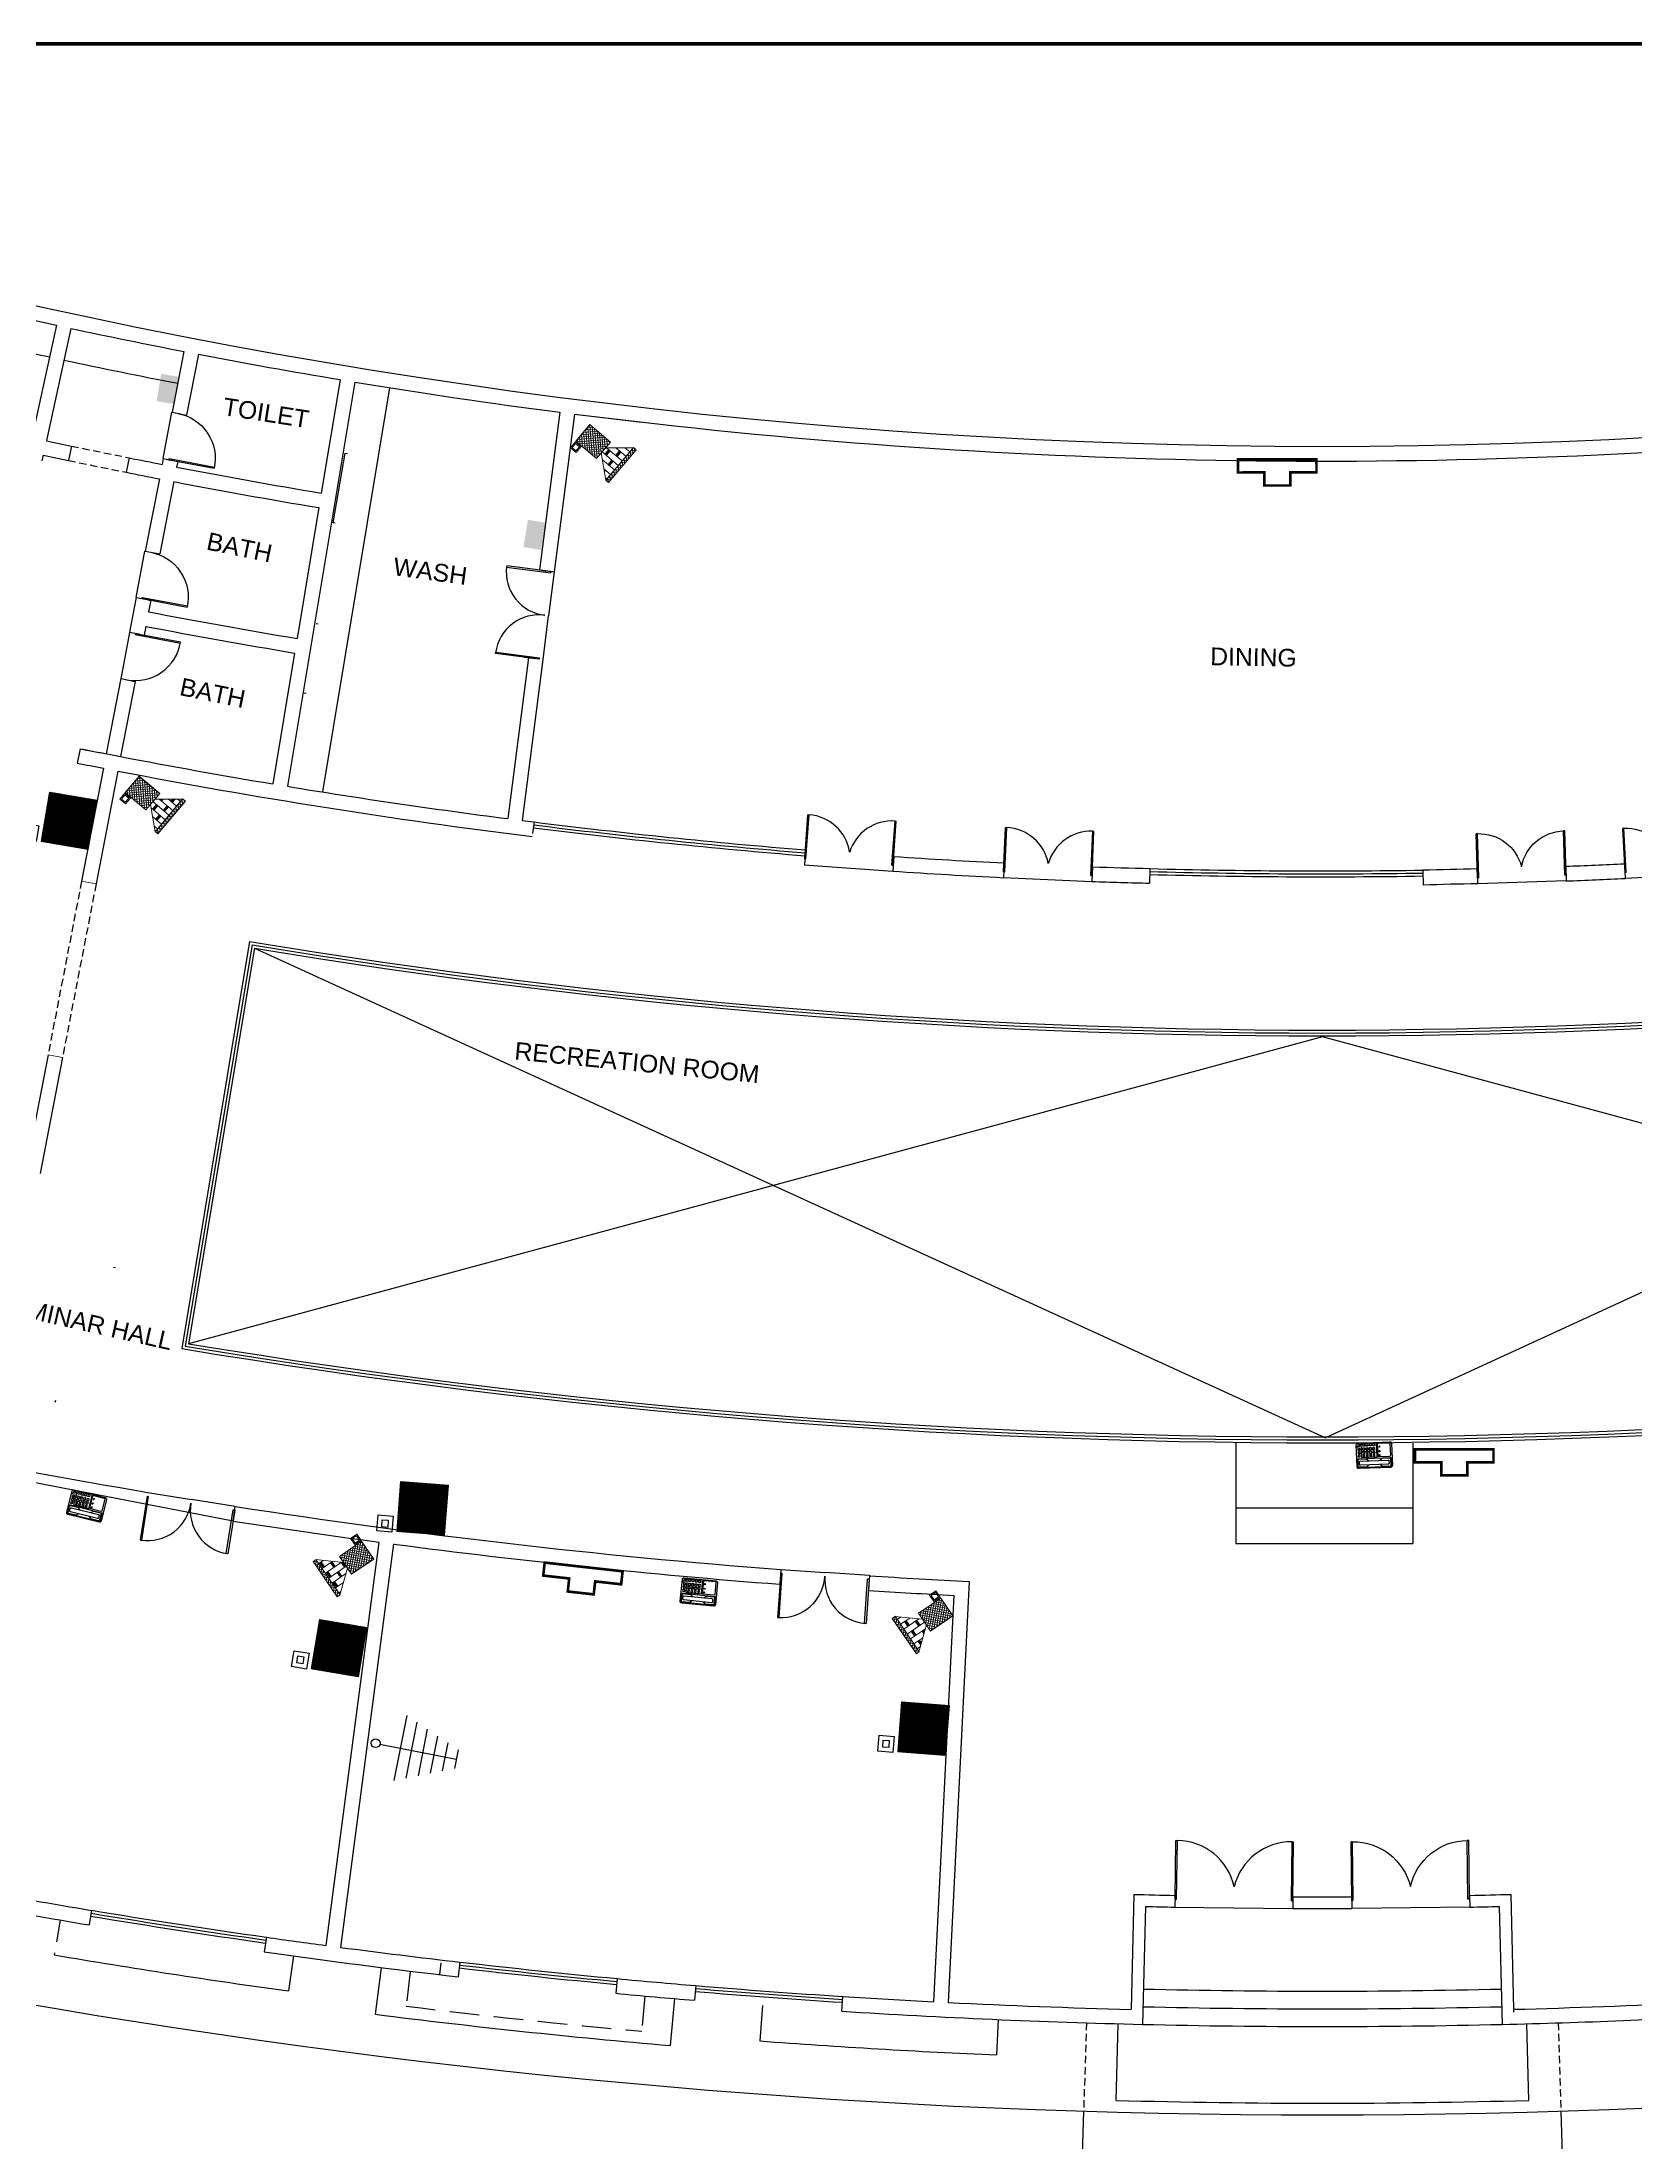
# Model space of a CAD drawing. Header units: inches. Extents: x -221585 to 401252, y -284294 to 332380.
# Drawn here: x 153035 to 155738, y 52528 to 56090 of the extents above; entities that cross this region are included whole.
import ezdxf
from ezdxf.enums import TextEntityAlignment as Align

# ---------------------------------------------------------------- set-up
doc = ezdxf.new("R2010")
doc.units = ezdxf.units.IN
doc.header["$MEASUREMENT"] = 0
doc.linetypes.add('HIDDEN', pattern=[0.375, 0.25, -0.125])
doc.linetypes.add('HIDDEN2', pattern=[0.1875, 0.125, -0.0625])
for name, color, linetype, lineweight in [('A-SEC-TXT', 3, 'Continuous', 0), ('A-WALL', 1, 'Continuous', 9), ('hatch', 252, 'Continuous', 5), ('text', 72, 'HIDDEN2', 5), ('Wall mount speaker', 2, 'Continuous', 0)]:
    doc.layers.add(name, color=color, linetype=linetype, lineweight=lineweight)
for name, color, linetype in [('AC-GRND-PATT', 251, 'Continuous'), ('ELV points', 7, 'Continuous'), ('Power', 7, 'Continuous'), ('TEL', 6, 'Continuous')]:
    doc.layers.add(name, color=color, linetype=linetype)
doc.styles.add('DIM', font='arial.ttf')
doc.styles.get("Standard").update_dxf_attribs({"font": 'arial.ttf'})
pattern_1 = [(135, (-206628.523, -439172.145), (31.0767903, 31.0767903), []), (45, (-206628.523, -439172.145), (31.0767903, -31.0767903), [])]

# ---------------------------------------------------------------- blocks, each defined once
blk = doc.blocks.new('RYTRTRTRTRT')
at = {"color": 1}
for p, q in [((42.518, 61.153), (42.518, 61.753)), ((42.518, 61.753), (42.538, 61.753)), ((42.538, 61.753), (42.538, 61.153)), ((43.718, 61.753), (43.698, 61.753)), ((43.698, 61.753), (43.698, 61.153)), ((43.718, 61.153), (43.718, 61.753)), ((42.518, 61.153), (42.538, 61.153)), ((43.718, 61.153), (43.698, 61.153)), ((42.518, 61.103), (43.118, 61.103)), ((43.718, 61.103), (43.118, 61.103))]:
    blk.add_line(p, q, dxfattribs=at)
for centre, start, end in [((42.528, 61.163), 359.0371, 90), ((43.708, 61.163), 90, 180.9629)]:
    blk.add_arc(centre, 0.59, start, end, dxfattribs=at)
blk = doc.blocks.new('d2')
at = {"color": 1, "ltscale": 8}
for p, q in [((-332.772, -186.458, 9945.752), (-332.753, -186.454, 9945.752)), ((-332.628, -187.194, 9945.752), (-332.772, -186.458, 9945.752)), ((-332.609, -187.19, 9945.752), (-332.753, -186.454, 9945.752)), ((-332.753, -186.454, 9945.752), (-332.753, -186.454, 9945.732)), ((-332.753, -186.454, 9945.732), (-332.753, -186.454, 9945.732)), ((-334.226, -186.743, 9945.752), (-334.206, -186.739, 9945.752)), ((-334.082, -187.479, 9945.752), (-334.226, -186.743, 9945.752)), ((-334.062, -187.475, 9945.752), (-334.206, -186.739, 9945.752)), ((-332.628, -187.194, 9945.752), (-332.609, -187.19, 9945.752)), ((-334.082, -187.479, 9945.752), (-334.062, -187.475, 9945.752)), ((-334.063, -187.577, 9945.752), (-332.589, -187.288, 9945.752))]:
    blk.add_line(p, q, dxfattribs=at)
for centre, start, end in [((-332.628, -187.194, 9945.752), 101.092, 178.0402), ((-334.062, -187.475, 9945.752), 24.1438, 101.092)]:
    blk.add_arc(centre, 0.75, start, end, dxfattribs=at)
blk = doc.blocks.new('TRTH')
at = {"color": 1, "ltscale": 8}
for p, q in [((-589.839, -68.759), (-589.839, -67.98)), ((-589.819, -68.759), (-589.819, -67.979)), ((-589.839, -68.759), (-589.819, -68.759)), ((-589.839, -68.859), (-589.039, -68.859))]:
    blk.add_line(p, q, dxfattribs=at)
blk.add_arc((-589.819, -68.759), 0.78, 0, 91.4693, dxfattribs=at)
blk = doc.blocks.new('A$C1A3D5E7F')
at = {"color": 1}
for points in [[(6.11, 4.12), (6.11, 0.28, -0.414214), (5.83, 0), (0.28, 0, -0.414214), (0, 0.28), (0, 4.12, -0.414214), (0.28, 4.41), (5.83, 4.41, -0.414214)], [(5.97, 4.12), (5.97, 2.84, -0.414214), (5.83, 2.7), (0.28, 2.7, -0.414214), (0.14, 2.84), (0.14, 4.12, -0.414214), (0.28, 4.27), (5.83, 4.27, -0.414214)], [(5.69, 3.7), (5.69, 3.27, -0.414214), (5.54, 3.13), (0.71, 3.13, -0.414214), (0.57, 3.27), (0.57, 3.7, -0.414214), (0.71, 3.84), (5.54, 3.84, -0.414214)], [(2.42, 2.36), (2.42, 0.28, -0.414214), (2.28, 0.14), (0.43, 0.14, -0.414214), (0.29, 0.28), (0.29, 2.36, -0.414214), (0.43, 2.5), (2.28, 2.5, -0.414214)], [(3.25, 2.03), (3.25, 2.4, 0.414214), (3.23, 2.43), (3, 2.43, 0.414214), (2.97, 2.4), (2.97, 2.03, 0.414214), (3, 2), (3.23, 2, 0.414214)], [(3.25, 1.82), (3.25, 1.45, -0.414214), (3.23, 1.43), (3, 1.43, -0.414214), (2.97, 1.45), (2.97, 1.82, -0.414214), (3, 1.85), (3.23, 1.85, -0.414214)], [(3.25, 1.25), (3.25, 0.88, -0.414214), (3.23, 0.85), (3, 0.85, -0.414214), (2.97, 0.88), (2.97, 1.25, -0.414214), (3, 1.28), (3.23, 1.28, -0.414214)], [(3.25, 0.54), (3.25, 0.17, -0.414214), (3.23, 0.14), (3, 0.14, -0.414214), (2.97, 0.17), (2.97, 0.54, -0.414214), (3, 0.57), (3.23, 0.57, -0.414214)], [(3.84, 2.03), (3.84, 2.4, 0.414214), (3.81, 2.43), (3.58, 2.43, 0.414214), (3.55, 2.4), (3.55, 2.03, 0.414214), (3.58, 2), (3.81, 2, 0.414214)], [(3.84, 1.82), (3.84, 1.45, -0.414214), (3.81, 1.43), (3.58, 1.43, -0.414214), (3.55, 1.45), (3.55, 1.82, -0.414214), (3.58, 1.85), (3.81, 1.85, -0.414214)], [(3.84, 1.25), (3.84, 0.88, -0.414214), (3.81, 0.85), (3.58, 0.85, -0.414214), (3.55, 0.88), (3.55, 1.25, -0.414214), (3.58, 1.28), (3.81, 1.28, -0.414214)], [(3.84, 0.54), (3.84, 0.17, -0.414214), (3.81, 0.14), (3.58, 0.14, -0.414214), (3.55, 0.17), (3.55, 0.54, -0.414214), (3.58, 0.57), (3.81, 0.57, -0.414214)], [(4.42, 2.03), (4.42, 2.4, 0.414214), (4.39, 2.43), (4.16, 2.43, 0.414214), (4.14, 2.4), (4.14, 2.03, 0.414214), (4.16, 2), (4.39, 2, 0.414214)], [(4.42, 1.82), (4.42, 1.45, -0.414214), (4.39, 1.43), (4.16, 1.43, -0.414214), (4.14, 1.45), (4.14, 1.82, -0.414214), (4.16, 1.85), (4.39, 1.85, -0.414214)], [(4.42, 1.25), (4.42, 0.88, -0.414214), (4.39, 0.85), (4.16, 0.85, -0.414214), (4.14, 0.88), (4.14, 1.25, -0.414214), (4.16, 1.28), (4.39, 1.28, -0.414214)], [(4.42, 0.54), (4.42, 0.17, -0.414214), (4.39, 0.14), (4.16, 0.14, -0.414214), (4.14, 0.17), (4.14, 0.54, -0.414214), (4.16, 0.57), (4.39, 0.57, -0.414214)], [(5, 2.03), (5, 2.4, 0.414214), (4.97, 2.43), (4.75, 2.43, 0.414214), (4.72, 2.4), (4.72, 2.03, 0.414214), (4.75, 2), (4.97, 2, 0.414214)], [(5, 1.82), (5, 1.45, -0.414214), (4.97, 1.43), (4.75, 1.43, -0.414214), (4.72, 1.45), (4.72, 1.82, -0.414214), (4.75, 1.85), (4.97, 1.85, -0.414214)], [(5, 1.25), (5, 0.88, -0.414214), (4.97, 0.85), (4.75, 0.85, -0.414214), (4.72, 0.88), (4.72, 1.25, -0.414214), (4.75, 1.28), (4.97, 1.28, -0.414214)], [(5, 0.54), (5, 0.17, -0.414214), (4.97, 0.14), (4.75, 0.14, -0.414214), (4.72, 0.17), (4.72, 0.54, -0.414214), (4.75, 0.57), (4.97, 0.57, -0.414214)], [(5.79, 2.4), (5.79, 2.03, -0.414214), (5.76, 2), (5.6, 2, -0.414214), (5.57, 2.03), (5.57, 2.4, -0.414214), (5.6, 2.43), (5.76, 2.43, -0.414214)], [(5.79, 1.82), (5.79, 1.45, -0.414214), (5.76, 1.43), (5.6, 1.43, -0.414214), (5.57, 1.45), (5.57, 1.82, -0.414214), (5.6, 1.85), (5.76, 1.85, -0.414214)], [(5.79, 1.25), (5.79, 0.88, -0.414214), (5.76, 0.85), (5.6, 0.85, -0.414214), (5.57, 0.88), (5.57, 1.25, -0.414214), (5.6, 1.28), (5.76, 1.28, -0.414214)], [(5.79, 0.54), (5.79, 0.17, -0.414214), (5.76, 0.14), (5.6, 0.14, -0.414214), (5.57, 0.17), (5.57, 0.54, -0.414214), (5.6, 0.57), (5.76, 0.57, -0.414214)]]:
    blk.add_lwpolyline(points, format="xyb", close=True, dxfattribs=at)
for points in [[(2.11, 3.13), (1.71, 2.77), (0.43, 2.77, -0.414214), (0.28, 2.91), (0.28, 4.05, -0.414214), (0.43, 4.19), (1.71, 4.19), (2.11, 3.84)], [(4.07, 3.84), (4.48, 4.19), (5.76, 4.19, -0.414214), (5.9, 4.05), (5.9, 2.91, -0.414214), (5.76, 2.77), (4.48, 2.77), (4.07, 3.13)]]:
    blk.add_lwpolyline(points, format="xyb", dxfattribs=at)
for points in [[(2.18, 2.34), (2.18, 2.12), (2.1, 2.12), (2.1, 2.34)], [(2.18, 1.64), (2.18, 1.43), (2.1, 1.43), (2.1, 1.64)], [(2.18, 0.86), (2.18, 0.64), (2.1, 0.64), (2.1, 0.86)], [(6.02, 0.66), (6.02, 0.68), (5.91, 0.68), (5.91, 0.66)], [(6.02, 0.65), (6.02, 0.63), (5.91, 0.63), (5.91, 0.65)], [(6.02, 0.61), (6.02, 0.6), (5.91, 0.6), (5.91, 0.61)]]:
    blk.add_lwpolyline(points, close=True, dxfattribs=at)
blk.add_lwpolyline([(5.31, 0), (5.31, 2.5), (2.57, 2.5), (2.57, 0)], dxfattribs=at)
for centre in [(5.43, 1.14), (5.43, 0.35)]:
    blk.add_circle(centre, 0.0499, dxfattribs=at)
for s, height, p in [('Panasonic', 0.0995, (0.15, 1.36)), ('1', 0.142, (3.15, 2.21)), ('2', 0.142, (3.15, 1.64)), ('3', 0.142, (3.15, 1.06)), ('4', 0.142, (3.73, 2.21)), ('5', 0.142, (3.73, 1.64)), ('6', 0.142, (3.73, 1.06)), ('7', 0.142, (4.31, 2.21)), ('8', 0.142, (4.31, 1.64)), ('9', 0.142, (4.31, 1.06)), ('*', 0.142, (4.9, 2.21)), ('0', 0.142, (4.9, 1.64)), ('#', 0.142, (4.9, 1.06)), ('MIC', 0.0498, (5.86, 0.64))]:
    blk.add_text(s, height=height, rotation=90, dxfattribs=at).set_placement(p, align=Align.MIDDLE)
blk = doc.blocks.new('A$C08703A85')
at = {"layer": 'AC-GRND-PATT', "lineweight": -2, "ltscale": 0.1}
h = blk.add_hatch(dxfattribs=at)
h.set_pattern_fill('ANSI37', color=0, scale=351.593746)
h.set_pattern_definition(pattern_1)
h.paths.add_polyline_path([(0, 837), (67, 837), (70, 834), (70, 6), (63, 0), (0, 0)])
h = blk.add_hatch(dxfattribs=at)
h.set_pattern_fill('BRSTONE', color=0, scale=351.593746)
h.set_pattern_definition([(180, (-206628.52, -439172.15), (-7e-13, 116.025936), []), (90, (-206944.96, -439172.15), (175.79687, 116.025936), [116.02594, -116.02594]), (90, (-206909.8, -439172.15), (175.79687, 116.025936), [116.02594, -116.02594]), (180, (-206944.96, -439152.81), (-175.796873, 116.025936), [-316.43437, 35.159375]), (180, (-206944.96, -439133.47), (-175.796873, 116.025936), [-316.43437, 35.159375]), (180, (-206944.96, -439114.13), (-175.796873, 116.025936), [-316.43437, 35.159375]), (180, (-206944.96, -439094.8), (-175.796873, 116.025936), [-316.43437, 35.159375]), (180, (-206944.96, -439075.46), (-175.796873, 116.025936), [-316.43437, 35.159375])])
h.paths.add_polyline_path([(70, 834), (481, 486), (481, 352), (70, 6)])
h = blk.add_hatch(dxfattribs=at)
h.set_pattern_fill('ANSI37', color=0, scale=351.593746)
h.set_pattern_definition(pattern_1)
h.paths.add_polyline_path([(1009, 628), (1009, 206), (481, 206), (481, 417), (481, 628)])
at = {"layer": 'A-WALL', "color": 10, "lineweight": -2, "ltscale": 0.1}
for p, q in [((0, 837), (0, 0)), ((70, 837), (0, 837)), ((481, 486), (67, 837)), ((70, 839), (70, 0)), ((481, 206), (481, 628)), ((481, 628), (1009, 628)), ((481, 206), (481, 417)), ((499, 472), (495, 475)), ((1009, 628), (1009, 206)), ((481, 352), (63, 0)), ((1009, 206), (481, 206))]:
    blk.add_line(p, q, dxfattribs=at)
at = {"layer": 'A-WALL', "color": 10, "linetype": 'ByBlock', "lineweight": -2, "ltscale": 0.1}
blk.add_line((70, 0), (0, 0), dxfattribs=at)
blk = doc.blocks.new('A$C1C8104B6')
at = {"color": 6}
for points in [[(737, 0), (887, 0), (887, 146), (737, 146)], [(760, 23), (864, 23), (864, 123), (760, 123)]]:
    blk.add_lwpolyline(points, close=True, dxfattribs=at)
at = {"layer": 'A-SEC-TXT', "rotation": 270}
blk.add_blockref('A$C08703A85', (90, 1009), dxfattribs=at)
blk = doc.blocks.new('tv point')
at = {"color": 1}
for p, q in [((5130.8518, -920.2757), (5130.8518, -920.3758)), ((5130.8689, -920.2828), (5130.8689, -920.3687)), ((5130.8861, -920.29), (5130.8861, -920.3615)), ((5130.9033, -920.2972), (5130.9033, -920.3544)), ((5130.9204, -920.3043), (5130.9204, -920.3472)), ((5130.8205, -920.3258), (5130.9376, -920.3258)), ((5130.9376, -920.3115), (5130.9376, -920.3401))]:
    blk.add_line(p, q, dxfattribs=at)
blk.add_circle((5130.8138, -920.3258), 0.00664, dxfattribs=at)
blk = doc.blocks.new('data')
at = {"layer": 'Power', "color": 3, "const_width": 2}
blk.add_lwpolyline([(58948.7, 155709.8), (58948.7, 155714.8), (58948.7, 155719.8), (58958.7, 155719.8), (58968.7, 155719.8), (58968.7, 155724.8), (58968.7, 155729.8), (58978.7, 155729.8), (58988.7, 155729.8), (58988.7, 155719.8), (59008.7, 155719.8), (59008.7, 155709.8), (58948.7, 155709.8)], dxfattribs=at)
blk = doc.blocks.new('A$C54490F4E')
at = {"layer": 'Wall mount speaker', "ltscale": 0.1}
h = blk.add_hatch(dxfattribs=at)
h.set_pattern_fill('ANSI31', color=3, scale=50, style=0)
h.paths.add_polyline_path([(347, 332), (0, 332), (0, 0), (347, 0)])
at = {"layer": 'Wall mount speaker', "color": 3, "ltscale": 0.1}
blk.add_lwpolyline([(0, 332), (347, 332), (347, 0), (0, 0)], close=True, dxfattribs=at)
blk = doc.blocks.new('A$C1A917D7C')
at = {"layer": 'TEL', "elevation": 0}
for points in [[(0, 956), (227, 956), (227, 744), (0, 744)], [(63, 893), (164, 893), (164, 807), (63, 807)]]:
    blk.add_lwpolyline(points, close=True, dxfattribs=at)
at = {"layer": 'Wall mount speaker', "color": 2, "ltscale": 0.1, "xscale": 2.038325862171721, "yscale": 2.038325862171721, "zscale": 2.038325862171721}
blk.add_blockref('A$C54490F4E', (14, 0), dxfattribs=at)

msp = doc.modelspace()

# ---------------------------------------------------------------- linework, layer by layer
at = {"color": 4, "ltscale": 10}
for p, q in [((153059.6, 55609.2, 0.4), (153010.8, 55384.4, 0.4)), ((153084.1, 55603.9, 0.4), (153042.7, 55413.4, 0.4)), ((153275.9, 55564.7, 0.4), (153255.9, 55461.5, 0.4)), ((153300.4, 55560, 0.4), (153280.5, 55456.8, 0.4)), ((153565.5, 55512.7, 0.4), (153451.4, 54827.2, 0.4)), ((153540.8, 55516.8, 0.4), (153508.8, 55324.5, 0.4)), ((153913.4, 55461.7, 0.4), (153879, 55194.2, 0.4)), ((153938.2, 55458.6, 0.4), (153903.8, 55190.8, 0.4)), ((153037.4, 55388.9, 0.4), (153035.2, 55379.2, 0.4)), ((153085, 55404.3, 0.4), (153080, 55379.9, 0.4)), ((153183, 55384.4, 0.4), (153178.2, 55359.8, 0.4)), ((153234.2, 55348.7, 0.4), (153210.4, 55225.8, 0.4)), ((153240.7, 55382.9, 0.4), (153238.9, 55373.2, 0.4)), ((153265.3, 55378.3, 0.4), (153263.4, 55368.5, 0.4)), ((153258.7, 55343.9, 0.4), (153235, 55221.2, 0.4)), ((153504.7, 55299.8, 0.4), (153467.8, 55077.9, 0.4)), ((153210.4, 55225.9, 0.4), (153235, 55221.2, 0.4)), ((153195, 55147.3, 0.4), (153183.8, 55088.4, 0.4)), ((153219.8, 55142.7, 0.4), (153216, 55123, 0.4)), ((153211.3, 55098.5, 0.4), (153208.5, 55083.7, 0.4)), ((153463.6, 55053.2, 0.4), (153426.7, 54831.3, 0.4)), ((153859.9, 55045.2, 0.4), (153824.9, 54772.4, 0.4)), ((153884.7, 55042.1, 0.4), (153849.7, 54769.2, 0.4)), ((153168.7, 55009.8, 0.4), (153144.1, 54882.4, 0.4)), ((153193.3, 55005.2, 0.4), (153168.6, 54877.6, 0.4)), ((153168.7, 55009.8, 0.4), (153193.3, 55005.2, 0.4)), ((153139.3, 54857.8, 0.4), (153102.3, 54666.2, 0.4)), ((153163.9, 54853, 0.4), (153126.9, 54661.5, 0.4)), ((153869.5, 54766.7, 0.4), (153867, 54746.9, 0.4)), ((154329.7, 54719.3, 0.4), (154328, 54694.4, 0.4)), ((154479.5, 54708.2, 0.4), (154477.8, 54683.5, 0.4)), ((154666.6, 54697.2, 0.4), (154665.4, 54672.3, 0.4)), ((154816.5, 54690.8, 0.4), (154815.6, 54665.8, 0.4)), ((154913.9, 54687.9, 0.4), (154913.1, 54662.9, 0.4)), ((155376.7, 54684.6, 0.4), (155377.3, 54659.6, 0.4)), ((155469, 54686.9, 0.4), (155469.6, 54661.9, 0.4)), ((155619, 54691.6, 0.4), (155620, 54666.6, 0.4)), ((155718.9, 54695.9, 0.4), (155720, 54671, 0.4)), ((153045.4, 54371.6, 0.4), (153012.2, 54199.9, 0.4)), ((153070, 54367, 0.4), (153032, 54170.6, 0.4)), ((152466.6, 53754.2, 0.8), (153359.1, 53581.1, 0.4)), ((153359.1, 53581.1, 0.4), (153363, 53605.8, 0.4)), ((153606.5, 53545.4, 0.4), (153516.4, 52861.3, 0.4)), ((153631.3, 53542.1, 0.4), (153541.2, 52858, 0.4)), ((154288.3, 53498.8, 0.4), (154286.4, 53473.9, 0.4)), ((154438.2, 53489, 0.4), (154436.7, 53463.3, 0.4)), ((154607.4, 53478.7, 0.4), (154571.8, 52764.5, 0.4)), ((154581.2, 53455, 0.4), (154546.8, 52765.8, 0.4)), ((154886.7, 52947.8, 0.4), (154882, 52752.9, 0.4)), ((154906.2, 52927.3, 0.4), (154901.4, 52727.4, 0.4)), ((154956.5, 52946.2, 0.4), (154956.1, 52926.2, 0.4)), ((155156.5, 52943.8, 0.4), (155156.4, 52923.8, 0.4)), ((155256, 52943.8, 0.4), (155256.1, 52923.8, 0.4)), ((155456, 52946.2, 0.4), (155456.4, 52926.2, 0.4)), ((155506.3, 52927.3, 0.4), (155511.1, 52727.4, 0.4)), ((155525.8, 52947.8, 0.4), (155530.5, 52752.9, 0.4)), ((153119.3, 52920.8, 0.4), (153115.2, 52896.1, 0.4)), ((153415.7, 52875.2, 0.4), (153412.2, 52850.4, 0.4)), ((153711.6, 52831.7, 0.4), (153709.3, 52811.8, 0.4)), ((153743.9, 52832.9, 0.4), (153740.9, 52808.1, 0.4)), ((154010.4, 52805, 0.4), (154008.1, 52780.1, 0.4)), ((154143.7, 52793.1, 0.4), (154141.6, 52768.2, 0.4)), ((154391.4, 52749.8, 0.4), (154393, 52775.1, 0.4)), ((155530.5, 52751.7, 0.4), (155530.6, 52747.9, 0.4))]:
    msp.add_line(p, q, dxfattribs=at)
at = {"color": 8, "ltscale": 10}
for p, q in [((153624.7, 55503.2, 0.4), (153510.6, 54817.6, 0.4)), ((155059.6, 53713.2, 0.4), (155059.6, 53543.2, 0.4)), ((155359.6, 53713.2, 0.4), (155359.6, 53543.2, 0.4)), ((155059.6, 53603.2, 0.4), (155359.6, 53603.2, 0.4)), ((155059.6, 53543.2, 0.4), (155359.6, 53543.2, 0.4))]:
    msp.add_line(p, q, dxfattribs=at)
msp.add_line((153938.2, 55458.6, 0.4), (154052.3, 55444.8, 0.4))
at = {"color": 5}
for p, q in [((153529, 55274.3), (153549.4, 55392.4)), ((153549.4, 55392.4), (153553.1, 55391.8)), ((153532.6, 55273.6), (153529, 55274.3)), ((153499.9, 55103.1), (153503.6, 55102.5)), ((153483.1, 54984.4), (153479.5, 54985)), ((153160, 54010.4), (153156.4, 54011.2)), ((153057.8, 53782.7, 0.4), (153058.5, 53786.3, 0.4))]:
    msp.add_line(p, q, dxfattribs=at)
at = {"color": 1, "ltscale": 10}
for p, q in [((153100.2, 54890.9, 0.4), (153094.9, 54866.5, 0.4)), ((154656.4, 52735.6, 0.4), (154653.8, 52675.6, 0.4))]:
    msp.add_line(p, q, dxfattribs=at)
at = {"color": 2, "linetype": 'HIDDEN2', "ltscale": 100}
for p, q in [((153102.3, 54666.2, 0.4), (153045.4, 54371.6, 0.4)), ((153126.9, 54661.5, 0.4), (153070, 54367, 0.4)), ((154806.2, 52730, 0.4), (154801.5, 52580.1, 0.4)), ((155606.2, 52730, 0.4), (155610.9, 52580.1, 0.4)), ((154801.5, 52580.1, 0.4), (154801.5, 52580.1, 0.4)), ((155610.9, 52580.1, 0.4), (155610.9, 52580.1, 0.4))]:
    msp.add_line(p, q, dxfattribs=at)
at = {"color": 2, "ltscale": 8}
for p, q in [((153387.3, 54564.1, 0.4), (153272.4, 53873.6, 0.4)), ((153391.4, 54558.3, 0.4), (153278.1, 53877.7, 0.4)), ((153395.5, 54552.6, 0.4), (153283.9, 53881.8, 0.4)), ((153395.5, 54552.6, 0.4), (155211.4, 53722.2, 0.4)), ((157017.2, 54552.6, 0.4), (155211.4, 53722.2, 0.4)), ((155206.3, 54402.2, 0.4), (153283.9, 53881.8, 0.4)), ((157128.8, 53881.8, 0.4), (155206.3, 54402.2, 0.4)), ((154801.5, 52580.1, 0.4), (154787.4, 52130.3, 0.4)), ((155610.9, 52580.1, 0.4), (155625, 52130.3, 0.4))]:
    msp.add_line(p, q, dxfattribs=at)
at = {"color": 20, "linetype": 'HIDDEN', "ltscale": 150}
msp.add_line((153066.1, 52904.3, 0.4), (153056, 52845.2, 0.4), dxfattribs=at)
at = {"color": 20, "ltscale": 10}
for p, q in [((153461.5, 52843.5, 0.4), (153453.3, 52784.1, 0.4)), ((153610.1, 52823, 0.4), (153600.2, 52744.5, 0.4)), ((154107.5, 52771.1, 0.4), (154100.6, 52691.4, 0.4)), ((154257, 52759.1, 0.4), (154252.5, 52699.2, 0.4)), ((154856.4, 52598.5, 0.4), (154859.9, 52728.4, 0.4)), ((155556.4, 52598.5, 0.4), (155552.9, 52728.4, 0.4))]:
    msp.add_line(p, q, dxfattribs=at)
at = {"color": 20, "linetype": 'HIDDEN', "ltscale": 200}
for p, q in [((153659.7, 52816.8, 0.4), (153652.5, 52758.2, 0.4)), ((154057.7, 52775.4, 0.4), (154052.3, 52715.8, 0.4))]:
    msp.add_line(p, q, dxfattribs=at)
at = {"color": 6, "const_width": 6.3}
msp.add_lwpolyline([(160011.2, 50285.2), (151395.9, 50285.2), (151395.9, 56086.4), (160011.2, 56086.4)], close=True, dxfattribs=at)
at = {"color": 4, "ltscale": 10}
for centre, radius, start, end in [((155206.3, 65492.2, 0.4), 10088.5, 255.2456, 284.75514), ((155212.3, 65518.6, 1.4), 10140.5, 255.39192, 257.74337), ((155206.3, 65492.2, 0.4), 10113.5, 257.8866, 258.99588), ((155206.3, 65492.2, 0.4), 10168.5, 257.88583, 258.99626), ((155176.4, 65328.7, 0.4), 9947.2, 259.12948, 260.53629), ((155206.3, 65492.2, 0.4), 10113.5, 260.66281, 262.65489), ((155171.2, 65498.9, 0.4), 10218.5, 259.19479, 259.33708), ((155206.3, 65492.2, 0.4), 10113.5, 262.79653, 275.15424), ((155206.3, 65492.2, 0.4), 10333.5, 257.88358, 258.12512), ((155206.3, 65492.2, 0.4), 10308.5, 257.88392, 258.12512), ((155206.3, 65492.2, 0.4), 10308.5, 258.68069, 258.99721), ((155206.3, 65492.2, 0.4), 10333.5, 258.68069, 258.99738), ((155171.2, 65498.9, 0.4), 10298.5, 259.19566, 259.30693), ((155206.3, 65492.2, 0.4), 10308.5, 259.13617, 260.52172), ((155206.3, 65492.2, 0.4), 10333.5, 259.136, 260.52178), ((154229.4, 57702.7, 0.4), 2532.9, 262.0497, 262.6152), ((168859.4, 137543.8, 0.4), 83872.3, 259.235959, 259.253175), ((155206.3, 65492.2, 0.4), 10558.5, 259.13452, 260.52238), ((153905.3, 58853, 0.4), 3833.1, 259.1511, 259.5254), ((155206.3, 65492.2, 0.4), 10583.5, 259.13436, 260.52244), ((155302.1, 65479.7, 0.4), 10533.5, 262.0909, 262.19971), ((155206.3, 65492.2, 0.4), 10808.5, 258.76252, 258.98887), ((154595.1, 62397.3, 0.4), 7678.7, 258.73381, 259.07166), ((155205.6, 65484.9, 0.4), 10826.2, 259.12918, 262.89418), ((155208.2, 65502.6, 0.4), 10819, 259.13349, 260.52212), ((155206.3, 65492.2, 0.4), 10808.5, 260.65553, 262.65671), ((155206.3, 65492.2, 0.4), 10808.5, 262.78924, 262.89526), ((155206.3, 65492.2, 0.4), 10808.5, 266.14396, 267.13783), ((155206.3, 65492.2, 0.4), 10833.5, 266.14396, 267.13783), ((155031.9, 60418.4, 0.4), 5731.7, 267.84594, 268.82077), ((155727.2, 42438.1, 0.4), 12251.6, 91.20779, 91.63963), ((155206.3, 65492.2, 0.4), 10808.5, 272.18811, 272.71822), ((155031.7, 60413, 0.4), 5751.2, 267.84618, 268.81994), ((155727.5, 42428.4, 0.4), 12236.3, 91.20752, 91.6399), ((155206.3, 65492.2, 0.4), 10833.5, 272.18743, 272.71822), ((155206.3, 65492.2, 0.4), 12028.5, 256.58737, 260.46978), ((155206.3, 65492.2, 0.4), 12028.5, 261.18467, 265.6227), ((155219.5, 65580.4, 0.4), 12142.7, 261.18653, 262.36638), ((155206.3, 65492.2, 0.4), 12053.5, 262.49172, 265.62284), ((155223, 65765.9, 0.4), 12327.7, 266.34283, 267.01573), ((155206.3, 65492.2, 0.4), 12028.5, 266.33861, 267.14592), ((155206.3, 65492.2, 0.4), 12768.5, 259.6739, 260.57399), ((155206.3, 65492.2, 0.4), 12743.5, 259.6739, 260.57399), ((155206.4, 65443.7, 0.4), 12500, 268.53454, 268.85453), ((155206.4, 65443.7, 0.4), 12520, 268.62621, 268.85454), ((155206.4, 65443.7, 0.4), 12500, 269.7713, 270.22753), ((155206.4, 65443.7, 0.4), 12500, 271.1443, 271.46429), ((155206.4, 65443.7, 0.4), 12520, 271.14429, 271.37261), ((155206.4, 65443.7, 0.4), 12520, 269.7713, 270.22753), ((155291, 66098.1, 0.4), 13355.3, 261.9278, 262.36388), ((155206.3, 65492.2, 0.4), 12743.5, 262.49172, 263.41036), ((155206.3, 65492.2, 0.4), 12768.5, 261.92231, 263.40981), ((155206.3, 65492.2, 0.4), 12743.5, 264.61508, 265.21685), ((155206.3, 65492.2, 0.4), 12768.5, 264.61508, 265.21685), ((155206.3, 65492.2, 0.4), 12768.5, 266.3405, 268.63161), ((155221.8, 65746.6, 0.4), 12998.4, 266.34401, 267.02344), ((155206.3, 65492.2, 0.4), 12743.5, 267.14592, 268.54173), ((155206.1, 65499.2, 0.4), 12750.4, 271.45756, 272.83104), ((155206.3, 65492.2, 0.4), 12768.5, 271.36749, 273.21046)]:
    msp.add_arc(centre, radius, start, end, dxfattribs=at)
at = {"color": 8, "ltscale": 10}
msp.add_arc((155206.3, 65492.2, 0.4), 10168.5, 257.40688, 257.74496, dxfattribs=at)
at = {"color": 2, "linetype": 'HIDDEN2', "ltscale": 100}
for radius in [10308.5, 10333.5]:
    msp.add_arc((155184.6, 65496.7, 0.4), radius, 258.24804, 258.80385, dxfattribs=at)
at = {"color": 1, "ltscale": 10}
msp.add_arc((155208.2, 65502.6, 0.4), 10819, 258.76405, 259.13349, dxfattribs=at)
at = {"color": 5, "ltscale": 10}
for centre, radius, start, end in [((155206.3, 65492.2, 0.4), 10818.5, 262.89526, 265.34903), ((155206.3, 65492.2, 0.4), 10813.5, 262.89526, 265.3487), ((155206.3, 65492.2, 0.4), 10808.5, 262.89526, 265.34837), ((155205.9, 65464.3, 0.4), 10790.6, 268.44781, 270.90832), ((155206.3, 65492.2, 0.4), 10813.5, 268.4496, 270.90361), ((155206.3, 65492.2, 0.4), 10808.5, 268.44974, 270.90361), ((155197.6, 65432.9, 0.4), 12693.5, 260.56926, 261.92342), ((155197.6, 65432.9, 0.4), 12688.5, 260.56926, 261.92342), ((155197.6, 65432.9, 0.4), 12683.5, 260.56926, 261.92342), ((155199.7, 65432.6, 0.4), 12693.5, 263.40909, 264.61972), ((155199.7, 65432.6, 0.4), 12688.5, 263.4092, 264.61972), ((155121.4, 64643.4, 0.4), 11890.4, 263.3474, 264.63855), ((155202.1, 65432.4, 0.4), 12688.5, 265.21356, 266.34252), ((155202.1, 65432.4, 0.4), 12683.5, 265.21356, 266.34252), ((155202.1, 65432.4, 0.4), 12693.5, 265.21356, 266.34252)]:
    msp.add_arc(centre, radius, start, end, dxfattribs=at)
at = {"color": 2, "ltscale": 8}
for centre, radius, start, end in [((155206.3, 65492.2, 0.4), 11078.5, 260.54951, 279.45049), ((155206.3, 65492.2, 0.4), 11083.5, 260.57536, 279.42464), ((155206.3, 65492.2, 0.4), 11088.5, 260.60118, 279.39882), ((155206.3, 65492.2, 0.4), 11778.5, 260.54951, 279.45049), ((155206.3, 65492.2, 0.4), 11773.5, 260.57384, 279.42616), ((155206.3, 65492.2, 0.4), 11768.5, 260.59819, 279.40181), ((155206.4, 65443.7, 0.4), 12660, 268.62621, 271.37255), ((155206.4, 65443.7, 0.4), 12690, 268.62621, 271.37254), ((155206.4, 65443.7, 0.4), 12720, 268.62621, 271.37253)]:
    msp.add_arc(centre, radius, start, end, dxfattribs=at)
at = {"color": 20, "ltscale": 10}
for centre, radius, start, end in [((155206.3, 65492.2, 0.4), 12828.5, 260.35055, 262.14575), ((155206.4, 65443.7, 0.4), 12870, 260.08648, 279.91229), ((155206.3, 65492.2, 0.4), 12848.5, 262.81881, 265.06302), ((155206.3, 65492.2, 0.4), 12828.5, 265.73613, 267.53133), ((155206.4, 65443.7, 0.4), 12850, 268.43922, 271.56078)]:
    msp.add_arc(centre, radius, start, end, dxfattribs=at)
at = {"color": 20, "linetype": 'HIDDEN', "ltscale": 200}
msp.add_arc((155206.3, 65492.2, 0.4), 12828.5, 263.04316, 264.83866, dxfattribs=at)
at = {"color": 3, "ltscale": 10}
for points in [[(153266.9, 55521.8, 0.4), (153259.3, 55475.5, 0.4), (153237.3, 55526.7, 0.4), (153229.7, 55480.4, 0.4)], [(153889, 55274.3, 0.8), (153881.4, 55228, 0.8), (153859.3, 55279.2, 0.8), (153851.7, 55232.9, 0.8)]]:
    msp.add_solid(points, dxfattribs=at)
at = {"layer": 'hatch', "color": 4, "ltscale": 10}
for p, q in [((153102.3, 54666.2, 0.4), (153126.9, 54661.5, 0.4)), ((153045.4, 54371.6, 0.4), (153070, 54367, 0.4))]:
    msp.add_line(p, q, dxfattribs=at)

# ---------------------------------------------------------------- block references
at = {"color": 4}
for name, p, xscale, yscale, zscale, rotation in [('TRTH', (170920.4, 112074.6, 0.4), -100.0000000000008, 100, 99.99999999999996, 259.3382724345567), ('TRTH', (170874.7, 111839, 0.4), -100.0000000000008, 100, 99.99999999999996, 259.3382724345567), ('RYTRTRTRTRT', (160783.6, 48797.8, 0.4), 125.0000000000012, 125.0000000000012, 125.0000000000012, 82.6832194966393), ('TRTH', (149038.2, -4151.3, 0.4), 100.0000000000026, 100.0000000000026, 100.0000000000026, 259.338272434506), ('RYTRTRTRTRT', (159817.8, 60331, 0.4), 125.2224257317856, 125.2224257317856, 125.2224257317856, 171.0061513775362), ('RYTRTRTRTRT', (160274.5, 60756.9, 0.4), 125.2224257317963, 125.2224257317963, 125.2224257317963, 176.0679393941089)]:
    msp.add_blockref(name, p, dxfattribs=dict(at, xscale=xscale, yscale=yscale, zscale=zscale, rotation=rotation))
at = {"color": 1}
for p, xscale, yscale, zscale, rotation in [((191493, 63999.4, -994574.7), 99.99999999999558, 99.99999999999558, 99.99999999999558, 344.7420959713242), ((191535, 65086.9, -994574.7), 100.0000000000135, 100.0000000000135, 100.0000000000135, 346.4591230519679), ((118867.2, 65486.3, -994574.7), -100.000000000001, 100, 100, 12.91038457742063), ((118876.9, 64645.7, -994574.7), -99.9999999999988, 100, 100, 14.23598954227297), ((203590.7, 68287.6, -1324013.4), 133.1235590033006, 133.1235590033006, 133.1235590033006, 348.2146115695031), ((106823.7, 68293.9, -1324013.4), -133.1235590032855, 133.1235590032884, 133.1235590032949, 11.77801309494379)]:
    msp.add_blockref('d2', p, dxfattribs=dict(at, xscale=xscale, yscale=yscale, zscale=zscale, rotation=rotation))
at = {"linetype": 'ByBlock', "lineweight": -3, "xscale": 9.799999999999999, "yscale": 9.799999999999999, "zscale": 9.799999999999999}
for p, rotation in [((155323.5, 53715.4), 182.2510724861249), ((153145.1, 53620.2), 166.0178112396336), ((154181.1, 53479.2), 174.2208601116828)]:
    msp.add_blockref('A$C1A3D5E7F', p, dxfattribs=dict(at, rotation=rotation))
at = {"xscale": 1125, "yscale": 1125, "zscale": 1125, "rotation": 348.8740163903965}
msp.add_blockref('tv point', (-5310286.7, 2182948.5, -0.4), dxfattribs=at)
at = {"layer": 'A-SEC-TXT'}
for p, xscale, yscale, zscale, rotation in [((153980.8, 55460.2, -0.8), 0.086625, 0.086625, 0.086625, 229.8381875060619), ((153216.6, 54864.1, -0.8), 0.086625, 0.086625, 0.086625, 229.8381875060619), ((153612.4, 53495.5, 0.4), 0.08662499999999998, 0.08662499999999998, 0.08662499999999998, 124.4558914353684), ((154594.3, 53399.1, 0.4), 0.08662499999999998, 0.08662499999999998, 0.08662499999999998, 124.4558914353684)]:
    msp.add_blockref('A$C1C8104B6', p, dxfattribs=dict(at, xscale=xscale, yscale=yscale, zscale=zscale, rotation=rotation))
at = {"layer": 'A-SEC-TXT', "color": 30, "xscale": 0.12012, "yscale": 0.12012, "zscale": 0.12012}
for p, rotation in [((153113.4, 54718.4, 0.4), 80.35632975562008), ((153717.6, 53555.3), 85.57470146584276), ((153571.6, 53315), 80.35632975562008), ((154567.1, 53181.7), 85.57470146584276)]:
    msp.add_blockref('A$C1A917D7C', p, dxfattribs=dict(at, rotation=rotation))
at = {"layer": 'ELV points', "xscale": 2.216327740261543, "yscale": 2.216327740261543, "zscale": 2.216327740261543}
for p, rotation in [((285342, 400676.1), 180.0836443610743), ((285642.2, 398997.1), 180.0836443610743), ((322144.8, 381977.2), 173.6311819600031)]:
    msp.add_blockref('data', p, dxfattribs=dict(at, rotation=rotation))

# ---------------------------------------------------------------- texts
at = {"layer": 'text', "lineweight": -2, "ltscale": 2, "char_height": 30, "style": 'DIM'}
for s, insert, width, attachment_point, rotation in [('{\\C3;TOILET}', (153340.2, 55456.6, 0.4), 355.22, 7, 351.1584), ('{\\C3;BATH}', (153312.4, 55229, 0.4), 355.22, 7, 348.451), ('{\\C3;WASH}', (153629.3, 55185.1, -1535688.2), 355.22, 7, 352.2301), ('{\\C3;DINING}', (155015.9, 55032.3, -1535688.2), 355.22, 7, 358.932), ('{\\C3;BATH}', (153266.9, 54982.1, 0.4), 355.22, 7, 348.451), ('{\\C3;RECREATION ROOM}', (154250.1, 54323.3, 0.4), 592.79, 9, 354.4645), ('{\\C3;SEMINAR HALL}', (153252.1, 53870.2, 0.4), 592.79, 9, 347.2847)]:
    msp.add_mtext(s, dxfattribs=dict(at, insert=insert, width=width, attachment_point=attachment_point, rotation=rotation))

doc.saveas('drawing.dxf')
